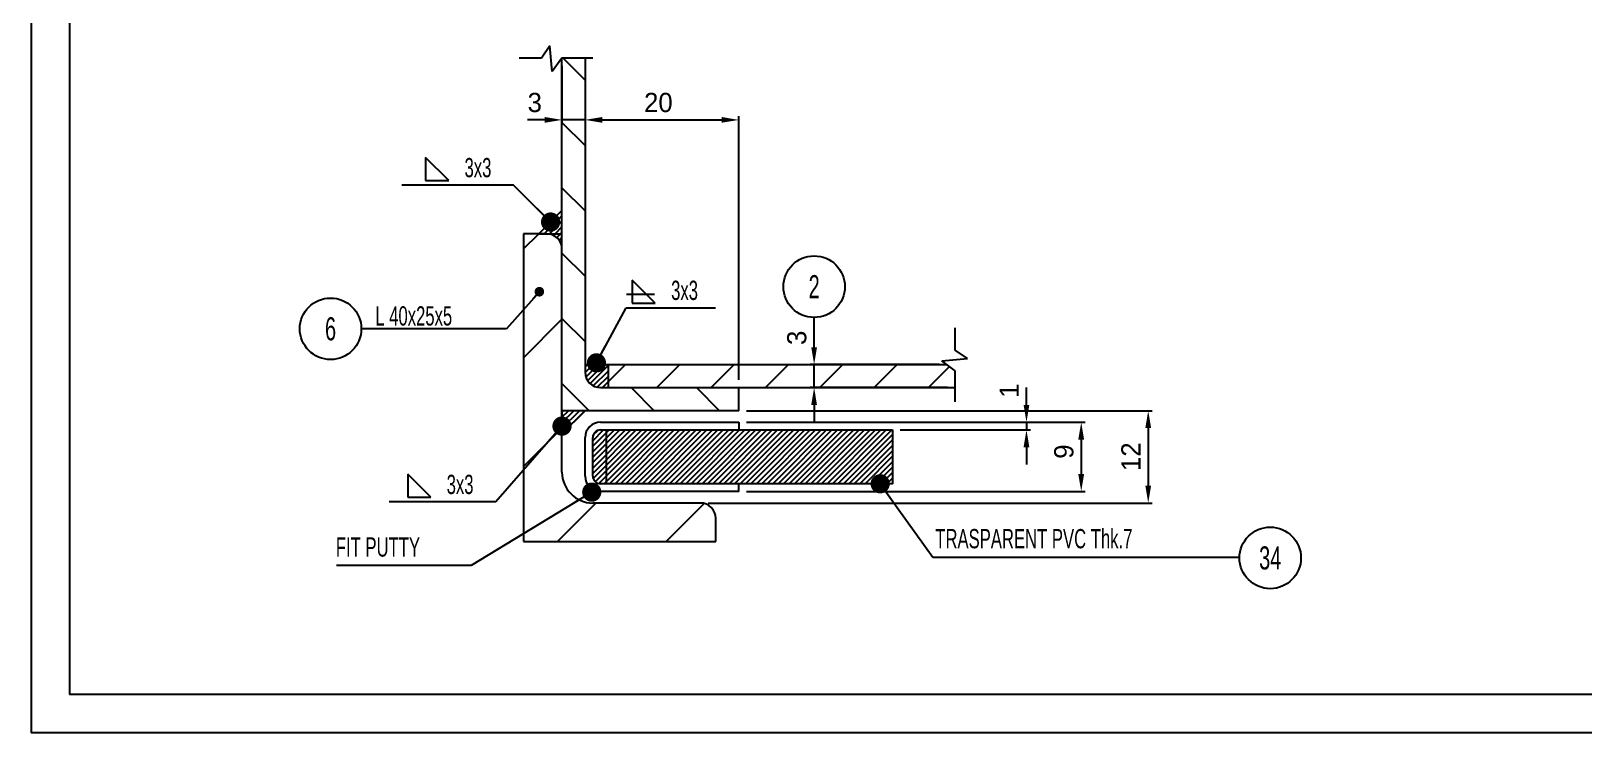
# Model space of a CAD drawing. Extents: x 0 to 8410, y 0 to 5940.
# Drawn here: x 0 to 2020, y 0 to 912 of the extents above; entities that cross this region are included whole.
import ezdxf
from ezdxf.enums import TextEntityAlignment as Align

# ---------------------------------------------------------------- set-up
doc = ezdxf.new("R2010")
doc.units = 0
doc.header["$LTSCALE"] = 10
doc.header["$MEASUREMENT"] = 0
doc.layers.add('P-4F62', color=7, linetype='Continuous')
doc.layers.add('P-606E', color=7, linetype='Continuous')
doc.dimstyles.new('PD10_0553N13131510_01_00411476260', dxfattribs={"dimscale": 10, "dimtxt": 2.5, "dimasz": 2.25, "dimexe": 0.5, "dimexo": 1, "dimgap": 1, "dimtad": 1, "dimlfac": 0.1, "dimdsep": 46, "dimtxsty": 'Standard', "dimsah": 1, "dimcen": 0, "dimclrd": 6, "dimclre": 6, "dimclrt": 2, "dimazin": 2, "dimtfac": 1, "dimtdec": 4, "dimtmove": 0, "dimatfit": 3, "dimldrblk": 'DOT', "dimfxl": 0, "dimtvp": 1, "dimtolj": 1, "dimtzin": 0, "dimarcsym": 0})
pattern_1 = [(45, (-1486.735, -2205.4127), (-3.535534, 3.535534), [])]

# ---------------------------------------------------------------- blocks, each defined once
blk = doc.blocks.new('_Dot')
at = {"color": 0, "linetype": 'ByBlock', "lineweight": -2}
blk.add_line((-0.5, 0), (-1, 0), dxfattribs=at)
at = {"color": 0, "linetype": 'ByBlock', "const_width": 0.5}
blk.add_lwpolyline([(-0.25, 0, 1), (0.25, 0, 1)], format="xyb", close=True, dxfattribs=at)
blk = doc.blocks.new('*D114')
at = {"layer": 'Defpoints', "color": 0, "linetype": 'Continuous'}
for p in [(1018.6, 478.8), (1191, 478.8), (1202, 448.8)]:
    blk.add_point(p, dxfattribs=at)
at = {"layer": 'P-4F62', "color": 6, "linetype": 'Continuous', "lineweight": -2}
for p, q in [((1018.6, 501.3), (1018.6, 523.8)), ((1181, 478.8), (1013.6, 478.8)), ((1018.6, 448.8), (1018.6, 478.8)), ((1192, 448.8), (1013.6, 448.8)), ((1018.6, 426.3), (1018.6, 403.8))]:
    blk.add_line(p, q, dxfattribs=at)
at = {"layer": 'P-4F62', "color": 6, "linetype": 'Continuous'}
for points in [[(1014.8, 501.3), (1022.3, 501.3), (1018.6, 478.8)], [(1014.8, 426.3), (1022.3, 426.3), (1018.6, 448.8)]]:
    blk.add_solid(points, dxfattribs=at)
at = {"layer": 'P-4F62', "color": 2, "linetype": 'Continuous', "insert": (996.1, 513.5), "char_height": 25, "attachment_point": 5, "rotation": 90}
blk.add_mtext('\\A1;3', dxfattribs=at)
blk = doc.blocks.new('*D115')
at = {"layer": 'Defpoints', "color": 0, "linetype": 'Continuous'}
for p in [(920.6, 418.8), (870.6, 298.8), (1453.1, 298.8)]:
    blk.add_point(p, dxfattribs=at)
at = {"layer": 'P-4F62', "color": 6, "linetype": 'Continuous', "lineweight": -2}
for p, q in [((930.6, 418.8), (1458.1, 418.8)), ((1453.1, 396.3), (1453.1, 321.3)), ((880.6, 298.8), (1458.1, 298.8))]:
    blk.add_line(p, q, dxfattribs=at)
at = {"layer": 'P-4F62', "color": 6, "linetype": 'Continuous'}
for points in [[(1449.4, 396.3), (1456.9, 396.3), (1453.1, 418.8)], [(1449.4, 321.3), (1456.9, 321.3), (1453.1, 298.8)]]:
    blk.add_solid(points, dxfattribs=at)
at = {"layer": 'P-4F62', "color": 2, "linetype": 'Continuous', "insert": (1430.6, 359), "char_height": 25, "attachment_point": 5, "rotation": 90}
blk.add_mtext('\\A1;12', dxfattribs=at)
blk = doc.blocks.new('*D116')
at = {"layer": 'Defpoints', "color": 0, "linetype": 'Continuous'}
for p in [(920.6, 403.8), (1120.6, 393.8), (1294.8, 393.8)]:
    blk.add_point(p, dxfattribs=at)
at = {"layer": 'P-4F62', "color": 6, "linetype": 'Continuous', "lineweight": -2}
for p, q in [((1294.8, 426.3), (1294.8, 448.8)), ((930.6, 403.8), (1299.8, 403.8)), ((1130.6, 393.8), (1299.8, 393.8)), ((1294.8, 403.8), (1294.8, 393.8)), ((1294.8, 371.3), (1294.8, 348.8))]:
    blk.add_line(p, q, dxfattribs=at)
at = {"layer": 'P-4F62', "color": 6, "linetype": 'Continuous'}
for points in [[(1291, 426.3), (1298.5, 426.3), (1294.8, 403.8)], [(1291, 371.3), (1298.5, 371.3), (1294.8, 393.8)]]:
    blk.add_solid(points, dxfattribs=at)
at = {"layer": 'P-4F62', "color": 2, "linetype": 'Continuous', "insert": (1272.3, 444.8), "char_height": 25, "attachment_point": 5, "rotation": 90}
blk.add_mtext('\\A1;1', dxfattribs=at)
blk = doc.blocks.new('*D117')
at = {"layer": 'Defpoints', "color": 0, "linetype": 'Continuous'}
for p in [(920.6, 403.8), (920.6, 313.8), (1366, 313.8)]:
    blk.add_point(p, dxfattribs=at)
at = {"layer": 'P-4F62', "color": 6, "linetype": 'Continuous', "lineweight": -2}
for p, q in [((930.6, 403.8), (1371, 403.8)), ((1366, 381.3), (1366, 336.3)), ((930.6, 313.8), (1371, 313.8))]:
    blk.add_line(p, q, dxfattribs=at)
at = {"layer": 'P-4F62', "color": 6, "linetype": 'Continuous'}
for points in [[(1362.2, 381.3), (1369.7, 381.3), (1366, 403.8)], [(1362.2, 336.3), (1369.7, 336.3), (1366, 313.8)]]:
    blk.add_solid(points, dxfattribs=at)
at = {"layer": 'P-4F62', "color": 2, "linetype": 'Continuous', "insert": (1343.5, 365.6), "char_height": 25, "attachment_point": 5, "rotation": 90}
blk.add_mtext('\\A1;9', dxfattribs=at)
blk = doc.blocks.new('*D118')
at = {"layer": 'Defpoints', "color": 0, "linetype": 'Continuous'}
for p in [(690.6, 876.8), (720.6, 876.8), (690.6, 796.7)]:
    blk.add_point(p, dxfattribs=at)
at = {"layer": 'P-4F62', "color": 6, "linetype": 'Continuous', "lineweight": -2}
for p, q in [((690.6, 866.8), (690.6, 791.7)), ((720.6, 866.8), (720.6, 791.7)), ((668.1, 796.7), (645.6, 796.7)), ((720.6, 796.7), (690.6, 796.7)), ((743.1, 796.7), (765.6, 796.7))]:
    blk.add_line(p, q, dxfattribs=at)
at = {"layer": 'P-4F62', "color": 6, "linetype": 'Continuous'}
for points in [[(668.1, 800.5), (668.1, 793), (690.6, 796.7)], [(743.1, 800.5), (743.1, 793), (720.6, 796.7)]]:
    blk.add_solid(points, dxfattribs=at)
at = {"layer": 'P-4F62', "color": 2, "linetype": 'Continuous', "insert": (655.2, 819.2), "char_height": 25, "attachment_point": 5}
blk.add_mtext('\\A1;3', dxfattribs=at)
blk = doc.blocks.new('*D119')
at = {"layer": 'Defpoints', "color": 0, "linetype": 'Continuous'}
for p in [(720.6, 876.8), (920.6, 796.7), (920.6, 448.8)]:
    blk.add_point(p, dxfattribs=at)
at = {"layer": 'P-4F62', "color": 6, "linetype": 'Continuous', "lineweight": -2}
for p, q in [((720.6, 866.8), (720.6, 791.7)), ((743.1, 796.7), (898.1, 796.7)), ((920.6, 458.8), (920.6, 801.7))]:
    blk.add_line(p, q, dxfattribs=at)
at = {"layer": 'P-4F62', "color": 6, "linetype": 'Continuous'}
for points in [[(743.1, 800.5), (743.1, 793), (720.6, 796.7)], [(898.1, 800.5), (898.1, 793), (920.6, 796.7)]]:
    blk.add_solid(points, dxfattribs=at)
at = {"layer": 'P-4F62', "color": 2, "linetype": 'Continuous', "insert": (816, 819.2), "char_height": 25, "attachment_point": 5}
blk.add_mtext('\\A1;20', dxfattribs=at)

msp = doc.modelspace()

# ---------------------------------------------------------------- hatches: boundary and pattern name
at = {"layer": 'P-4F62', "linetype": 'Continuous'}
h = msp.add_hatch(dxfattribs=at)
h.set_pattern_fill('_U', color=6, scale=60, angle=315, style=0, pattern_type=0)
h.set_pattern_definition([(315, (-1486.735, -2205.41), (42.4264, 42.4264), [])])
edge = h.paths.add_edge_path()
edge.add_line((720.6162, 876.7927), (690.6162, 876.7927))
edge.add_line((690.6162, 876.7927), (690.6162, 418.8024))
edge.add_line((690.6162, 418.8024), (920.6162, 418.8024))
edge.add_line((920.6162, 418.8024), (920.6162, 448.8024))
edge.add_line((920.6162, 448.8024), (740.6162, 448.8024))
edge.add_arc((740.6162, 468.8024), 20, 180, 270, ccw=False)
edge.add_line((720.6162, 468.8024), (720.6162, 876.7927))
h = msp.add_hatch(dxfattribs=at)
h.set_pattern_fill('_U', color=6, scale=5, angle=45, style=0, pattern_type=0)
h.set_pattern_definition(pattern_1)
h.paths.add_polyline_path([(690.6162, 648.8024), (690.6162, 678.8024), (660.6162, 648.8024)])
h = msp.add_hatch(dxfattribs=at)
h.set_pattern_fill('_U', color=6, scale=100, angle=45, style=0, pattern_type=0)
h.set_pattern_definition([(45, (-1486.73, -2205.41), (-70.7107, 70.7107), [])])
edge = h.paths.add_edge_path()
edge.add_arc((870.6162, 278.8024), 20, 0, 90)
edge.add_line((870.6162, 298.8024), (730.6162, 298.8024))
edge.add_arc((730.6162, 338.8024), 40, 180, 270, ccw=False)
edge.add_line((690.6162, 338.8024), (690.6162, 628.8024))
edge.add_arc((670.6162, 628.8024), 20, 0, 90)
edge.add_line((670.6162, 648.8024), (640.6162, 648.8024))
edge.add_line((640.6162, 648.8024), (640.6162, 248.8024))
edge.add_line((640.6162, 248.8024), (890.6162, 248.8024))
edge.add_line((890.6162, 248.8024), (890.6162, 278.8024))
h = msp.add_hatch(dxfattribs=at)
h.set_pattern_fill('_U', color=6, scale=5, angle=45, style=0, pattern_type=0)
h.set_pattern_definition(pattern_1)
edge = h.paths.add_edge_path()
edge.add_line((690.6162, 648.8024), (690.6162, 628.8024))
edge.add_arc((670.6162, 628.8024), 20, 0, 90)
edge.add_line((670.6162, 648.8024), (690.6162, 648.8024))
h = msp.add_hatch(dxfattribs=at)
h.set_pattern_fill('_U', color=6, scale=5, angle=45, style=0, pattern_type=0)
h.set_pattern_definition(pattern_1)
edge = h.paths.add_edge_path()
edge.add_line((720.6162, 478.8024), (750.6162, 478.8024))
edge.add_line((750.6162, 478.8024), (750.6162, 448.8024))
edge.add_line((750.6162, 448.8024), (745.9079, 448.8024))
edge.add_line((745.9079, 448.8024), (740.6162, 448.8024))
edge.add_arc((740.6162, 468.8024), 20, 180, 270, ccw=False)
edge.add_line((720.6162, 468.8024), (720.6162, 478.8024))
h = msp.add_hatch(dxfattribs=at)
h.set_pattern_fill('_U', color=6, scale=50, angle=45, style=0, pattern_type=0)
h.set_pattern_definition([(45, (-1486.735, -2205.413), (-35.35534, 35.35534), [])])
h.paths.add_polyline_path([(1202.0268, 448.8024), (750.6162, 448.8024), (750.6162, 478.8024), (1191.0132, 478.8024), (1202.0268, 470.7399)])
h = msp.add_hatch(dxfattribs=at)
h.set_pattern_fill('_U', color=6, scale=5, angle=45, style=0, pattern_type=0)
h.set_pattern_definition(pattern_1)
h.paths.add_polyline_path([(690.6162, 418.8024), (690.6162, 388.8024), (720.6162, 418.8024)])
h = msp.add_hatch(dxfattribs=at)
h.set_pattern_fill('_U', color=6, scale=5, angle=45, style=0, pattern_type=0)
h.set_pattern_definition(pattern_1)
edge = h.paths.add_edge_path()
edge.add_line((1120.6162, 393.8024), (1120.6162, 323.8024))
edge.add_line((1120.6162, 323.8024), (740.6162, 323.8024))
edge.add_arc((740.6162, 333.8024), 10, 180, 270, ccw=False)
edge.add_line((730.6162, 333.8024), (730.6162, 383.8024))
edge.add_arc((740.6162, 383.8024), 10, 90, 180, ccw=False)
edge.add_line((740.6162, 393.8024), (1120.6162, 393.8024))

# ---------------------------------------------------------------- linework, layer by layer
at = {"layer": 'P-4F62', "color": 6, "linetype": 'Continuous'}
for p, q in [((674.7067, 893.0128), (663.8932, 876.7927)), ((677.9507, 859.4912), (674.7067, 893.0128)), ((663.8932, 876.7927), (634.6969, 876.7927)), ((690.6162, 876.7927), (677.9507, 859.4912)), ((720.6162, 876.7927), (690.6162, 876.7927)), ((730.9366, 876.7927), (720.6162, 876.7927)), ((774.3204, 570.3645), (810.9945, 570.3645)), ((1018.5975, 515.9832), (1018.5975, 539.953)), ((1202.0268, 497.4629), (1202.0268, 526.6591)), ((1184.7253, 483.4054), (1218.247, 486.6494)), ((1218.247, 486.6494), (1202.0268, 497.4629)), ((1202.0268, 470.7399), (1184.7253, 483.4054)), ((1202.0268, 430.4195), (1202.0268, 470.7399))]:
    msp.add_line(p, q, dxfattribs=at)
at = {"layer": 'P-4F62', "color": 4, "linetype": 'Continuous'}
for p, q in [((690.6162, 418.8024), (690.6162, 876.7927)), ((720.6162, 876.7927), (720.6162, 468.8024)), ((513.2576, 748.0608), (513.2576, 718.0608)), ((513.2576, 748.0608), (513.2576, 718.0608)), ((543.2576, 718.0608), (513.2576, 748.0608)), ((513.2576, 718.0608), (543.2576, 718.0608)), ((690.6162, 678.8024), (660.6162, 648.8024)), ((690.6162, 648.8024), (690.6162, 678.8024)), ((670.6162, 648.8024), (640.6162, 648.8024)), ((640.6162, 648.8024), (640.6162, 248.8024)), ((660.6162, 648.8024), (690.6162, 648.8024)), ((690.6162, 338.8024), (690.6162, 628.8024)), ((781.9672, 588.5798), (781.9672, 558.5798)), ((781.9672, 588.5798), (781.9672, 558.5798)), ((811.9672, 558.5798), (781.9672, 588.5798)), ((781.9672, 558.5798), (811.9672, 558.5798)), ((720.6162, 478.8024), (750.6162, 478.8024)), ((750.6162, 478.8024), (750.6162, 448.8024)), ((750.6162, 478.8024), (1191.0132, 478.8024)), ((740.6162, 448.8024), (920.6162, 448.8024)), ((920.6162, 418.8024), (920.6162, 448.8024)), ((920.6162, 448.8024), (1202.0268, 448.8024)), ((920.6162, 418.8024), (690.6162, 418.8024)), ((690.6162, 418.8024), (690.6162, 388.8024)), ((690.6162, 388.8024), (720.6162, 418.8024)), ((720.6162, 418.8024), (690.6162, 418.8024)), ((720.6162, 333.8024), (720.6162, 383.8024)), ((730.6162, 333.8024), (730.6162, 383.8024)), ((740.6162, 403.8024), (920.6162, 403.8024)), ((740.6162, 393.8024), (1120.6162, 393.8024)), ((748.0332, 393.8024), (748.0332, 323.8024)), ((920.6162, 403.8024), (920.6162, 393.8024)), ((1120.6162, 393.8024), (1120.6162, 323.8024)), ((489.9933, 336.3682), (489.9933, 306.3682)), ((489.9933, 336.3682), (489.9933, 306.3682)), ((519.9933, 306.3682), (489.9933, 336.3682)), ((1120.6162, 323.8024), (740.6162, 323.8024)), ((920.6162, 313.8024), (920.6162, 323.8024)), ((489.9933, 306.3682), (519.9933, 306.3682)), ((920.6162, 313.8024), (740.6162, 313.8024)), ((870.6162, 298.8024), (730.6162, 298.8024)), ((890.6162, 248.8024), (890.6162, 278.8024)), ((640.6162, 248.8024), (890.6162, 248.8024))]:
    msp.add_line(p, q, dxfattribs=at)
for centre in [(1018.5975, 579.953), (389.5692, 525.2285), (1611.8374, 227.459)]:
    msp.add_circle(centre, 40, dxfattribs=at)
for centre, radius, start, end in [((670.6162, 628.8024), 20, 0, 90), ((740.6162, 468.8024), 20, 180, 270), ((740.6162, 383.8024), 20, 90, 180), ((740.6162, 383.8024), 10, 90, 180), ((730.6162, 338.8024), 40, 180, 270), ((740.6162, 333.8024), 20, 180, 270), ((740.6162, 333.8024), 10, 180, 270), ((870.6162, 278.8024), 20, 0, 90)]:
    msp.add_arc(centre, radius, start, end, dxfattribs=at)
at = {"layer": 'P-606E', "color": 6, "linetype": 'Continuous'}
for p in [(0, 5940), (8410, 0)]:
    msp.add_line(p, (0, 0), dxfattribs=at)
at = {"layer": 'P-606E', "color": 3, "linetype": 'Continuous'}
for p in [(50, 5890), (8360, 50)]:
    msp.add_line(p, (50, 50), dxfattribs=at)

# ---------------------------------------------------------------- texts
at = {"layer": 'P-4F62', "color": 2, "linetype": 'Continuous', "width": 0.648}
for s, p in [('3x3', (563.8586, 722.1943)), ('3x3', (832.5682, 562.7132)), ('L 40x25x5', (447.7887, 529.4516)), ('3x3', (540.5943, 310.5017)), ('TRASPARENT PVC Thk.7', (1176.1825, 239.9646)), ('FIT PUTTY', (396.4624, 229.106))]:
    msp.add_text(s, height=25, dxfattribs=at).set_placement(p)
for s, p in [('2', (1018.5975, 579.953)), ('6', (389.5692, 525.2285)), ('34', (1611.8374, 227.459))]:
    msp.add_text(s, height=30, dxfattribs=at).set_placement(p, align=Align.MIDDLE_CENTER)

# ---------------------------------------------------------------- dimensions: what is measured, and where the dimension line sits
at = {"layer": 'P-4F62', "linetype": 'Continuous'}
dim = msp.add_linear_dim(base=(690.6162, 796.7098), p1=(720.6162, 876.7927), p2=(690.6162, 876.7927), angle=180, dimstyle='PD10_0553N13131510_01_00411476260', override={"dimtmove": 2}, dxfattribs=at)
dim.commit()
dim.dimension.update_dxf_attribs({"geometry": '*D118', "text_midpoint": (655.2316, 819.2098), "dimtype": 161})
dim = msp.add_linear_dim(base=(920.6162, 796.7098), p1=(720.6162, 876.7927), p2=(920.6162, 448.8024), dimstyle='PD10_0553N13131510_01_00411476260', override={"dimtmove": 2}, dxfattribs=at)
dim.commit()
dim.dimension.update_dxf_attribs({"geometry": '*D119', "text_midpoint": (815.9524, 819.2098), "dimtype": 160})
for base, p1, p2, angle, picture, middle, dimtype in [((1018.5975, 478.8024), (1202.0268, 448.8024), (1191.0132, 478.8024), 90, '*D114', (996.0975, 513.5064), 160), ((1294.7797, 393.8024), (920.6162, 403.8024), (1120.6162, 393.8024), 90, '*D116', (1272.2797, 444.8391), 160), ((1453.1462, 298.8024), (920.6162, 418.8024), (870.6162, 298.8024), 90, '*D115', (1430.6462, 358.9598), 160), ((1365.9706, 313.8024), (920.6162, 403.8024), (920.6162, 313.8024), 270, '*D117', (1343.4706, 365.6089), 161)]:
    dim = msp.add_linear_dim(base=base, p1=p1, p2=p2, angle=angle, dimstyle='PD10_0553N13131510_01_00411476260', override={"dimtmove": 2}, dxfattribs=at)
    dim.commit()
    dim.dimension.update_dxf_attribs({"geometry": picture, "text_midpoint": middle, "dimtype": dimtype, "text_rotation": 89.9999985})

# ---------------------------------------------------------------- leaders
for points, override in [([(675.8113, 663.9975), (627.7242, 712.0847), (482.2434, 712.0847)], {"dimasz": 2.5}), ([(661.1559, 573.3985), (618.5439, 525.2285), (429.5692, 525.2285)], {"dimasz": 1.25}), ([(735.3994, 480.9477), (774.1058, 552.6036), (890.3964, 552.6036)], {"dimasz": 2.5}), ([(690.6162, 398.7386), (604.4598, 300.3921), (465.9196, 300.3921)], {"dimasz": 2.5}), ([(1104.5061, 323.8024), (1173.0614, 228.5745), (1571.8529, 228.5745)], {"dimasz": 2.5}), ([(729.3256, 312.9438), (572.295, 217.7159), (397.376, 217.7159)], {"dimasz": 2.5})]:
    msp.add_leader(points, dimstyle='PD10_0553N13131510_01_00411476260', override=override, dxfattribs=at)

doc.saveas('drawing.dxf')
